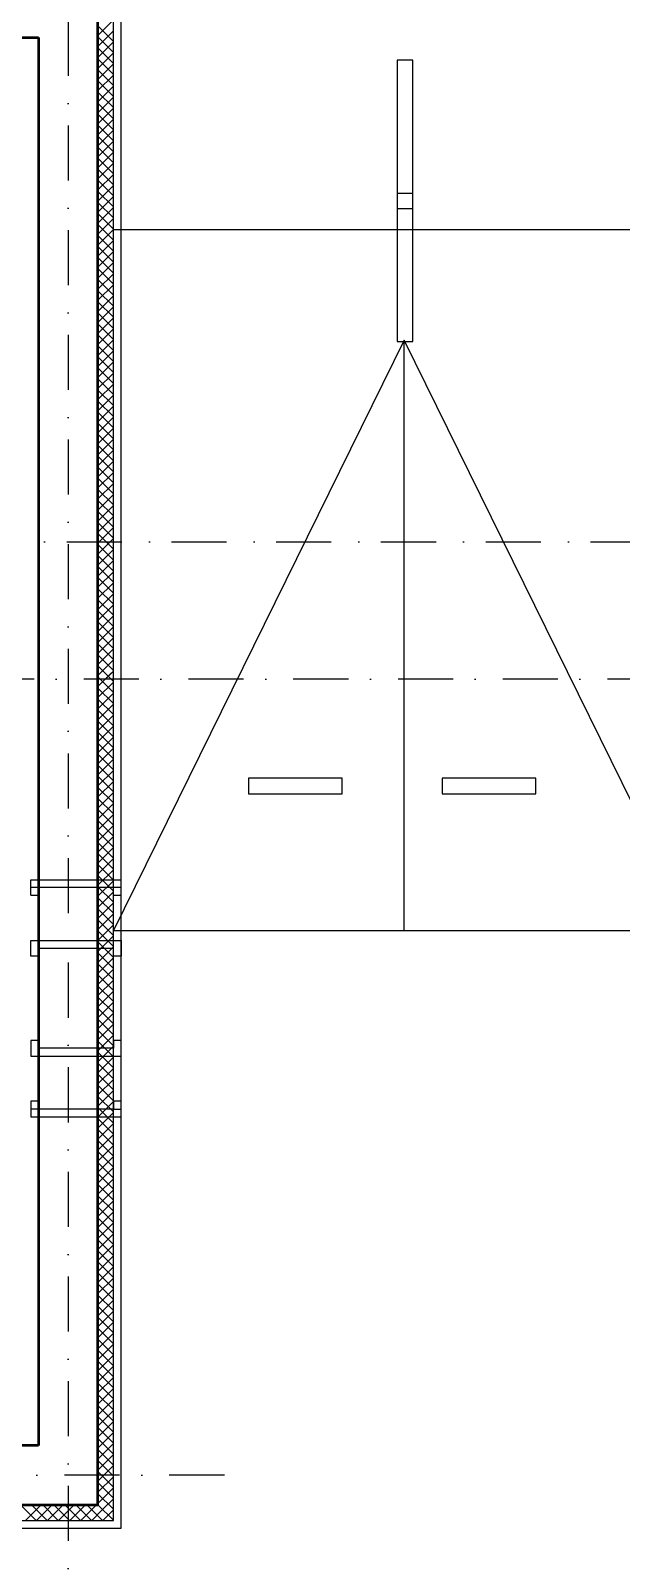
# Model space of a CAD drawing. Extents: x -1560602 to 321118, y -2308202 to -430103.
# Drawn here: x -1546119 to -1542339, y -2124734 to -2114920 of the extents above; entities that cross this region are included whole.
import ezdxf

# ---------------------------------------------------------------- set-up
doc = ezdxf.new("R2010")
doc.units = 0
doc.header["$MEASUREMENT"] = 0
doc.linetypes.add('Dot & Dashed', pattern=[670.277762, 352.777767, -176.388884, 0, -141.111112])
doc.linetypes.add('Штрихпунктирная', pattern=[0.670278, 0.352778, -0.176389, 0, -0.141111])
doc.layers.get('0').update_dxf_attribs({"color": 255, "linetype": 'CONTINUOUS'})
doc.layers.add('Оси', color=253, linetype='Dot & Dashed')
doc.layers.add('Утеплитель', color=6, linetype='CONTINUOUS')
doc.layers.add('СПДС_СИМВОЛЫ', color=6, linetype='CONTINUOUS', lineweight=25)
doc.layers.add('стены', color=5, linetype='CONTINUOUS', lineweight=50)

msp = doc.modelspace()

# ---------------------------------------------------------------- linework, layer by layer
at = {"color": 0, "ltscale": 100}
for p, q in [((-1545539.3, -2124514.8), (-1545539.3, -2112054.8)), ((-1545589.3, -2116194.8), (-1541869.3, -2116194.8)), ((-1543729.3, -2116902.4), (-1545589.3, -2120684.8)), ((-1543729.3, -2120684.8), (-1543729.3, -2116902.4)), ((-1541869.3, -2120684.8), (-1543729.3, -2116902.4)), ((-1546119.3, -2120459.8), (-1546119.3, -2120359.8)), ((-1546119.3, -2120359.8), (-1545539.3, -2120359.8)), ((-1545539.3, -2120409.8), (-1546119.3, -2120409.8)), ((-1546069.3, -2120459.8), (-1546069.3, -2120409.8)), ((-1545589.3, -2120459.8), (-1545589.3, -2120409.8)), ((-1545539.3, -2120459.8), (-1545539.3, -2120359.8)), ((-1546119.3, -2120459.8), (-1546069.3, -2120459.8)), ((-1545589.3, -2120459.8), (-1545539.3, -2120459.8)), ((-1545589.3, -2120684.8), (-1541769.3, -2120684.8)), ((-1546119.3, -2120849.8), (-1546119.3, -2120749.8)), ((-1546119.3, -2120749.8), (-1545539.3, -2120749.8)), ((-1545589.3, -2120799.8), (-1546069.3, -2120799.8)), ((-1546069.3, -2120799.8), (-1546069.3, -2120849.8)), ((-1545589.3, -2120849.8), (-1545589.3, -2120799.8)), ((-1545539.3, -2120749.8), (-1545539.3, -2120849.8)), ((-1546069.3, -2120849.8), (-1546119.3, -2120849.8)), ((-1545539.3, -2120849.8), (-1545589.3, -2120849.8)), ((-1546069.3, -2121389.8), (-1546119.3, -2121389.8)), ((-1546119.3, -2121389.8), (-1546119.3, -2121489.8)), ((-1546069.3, -2121439.8), (-1546069.3, -2121389.8)), ((-1545539.3, -2121389.8), (-1545589.3, -2121389.8)), ((-1545589.3, -2121389.8), (-1545589.3, -2121439.8)), ((-1545539.3, -2121489.8), (-1545539.3, -2121389.8)), ((-1546119.3, -2121489.8), (-1545539.3, -2121489.8)), ((-1545589.3, -2121439.8), (-1546069.3, -2121439.8)), ((-1546069.3, -2121779.8), (-1546119.3, -2121779.8)), ((-1546119.3, -2121779.8), (-1546119.3, -2121879.8)), ((-1546069.3, -2121829.8), (-1546069.3, -2121779.8)), ((-1545539.3, -2121779.8), (-1545589.3, -2121779.8)), ((-1545589.3, -2121779.8), (-1545589.3, -2121829.8)), ((-1545539.3, -2121879.9), (-1545539.3, -2121779.8)), ((-1546068.9, -2121829.8), (-1546119.3, -2121829.8)), ((-1546119.3, -2121879.8), (-1545539.3, -2121879.9)), ((-1545589.3, -2121829.8), (-1546069.3, -2121829.8)), ((-1545589.3, -2121829.8), (-1545539.3, -2121829.8)), ((-1552329.3, -2124514.8), (-1545539.3, -2124514.8))]:
    msp.add_line(p, q, dxfattribs=at)
at = {"layer": 'Оси', "color": 0, "linetype": 'Штрихпунктирная', "lineweight": -3, "ltscale": 1000}
for p, q in [((-1545879.3, -2109494.8), (-1545879.3, -2132549.8)), ((-1556614.6, -2118194.8), (-1502159.3, -2118194.8)), ((-1497159.3, -2119074.8), (-1556614.5, -2119074.8)), ((-1544879.3, -2124174.8), (-1556614.5, -2124174.8))]:
    msp.add_line(p, q, dxfattribs=at)
at = {"layer": 'СПДС_СИМВОЛЫ', "color": 0, "ltscale": 100}
for points in [[(-1543774.5, -2116059.3), (-1543674, -2116059.3), (-1543674, -2115109.3), (-1543774.5, -2115109.3), (-1543774.5, -2116059.3)], [(-1543774.5, -2116912.7), (-1543674, -2116912.7), (-1543674, -2115962.7), (-1543774.5, -2115962.7), (-1543774.5, -2116912.7)], [(-1544725.9, -2119809.2), (-1544125.9, -2119809.2), (-1544125.9, -2119708.6), (-1544725.9, -2119708.6), (-1544725.9, -2119809.2)], [(-1543486.4, -2119809.2), (-1542886.4, -2119809.2), (-1542886.4, -2119708.6), (-1543486.4, -2119708.6), (-1543486.4, -2119809.2)]]:
    msp.add_lwpolyline(points, dxfattribs=at)
at = {"layer": 'стены', "color": 0, "ltscale": 100}
for p, q in [((-1545689.3, -2114964.8), (-1545689.3, -2112274.8)), ((-1546459.3, -2114964.8), (-1546069.3, -2114964.8)), ((-1546069.3, -2114964.8), (-1546069.3, -2116444.8)), ((-1545689.3, -2116444.8), (-1545689.3, -2114964.8)), ((-1546069.3, -2116444.8), (-1546069.3, -2119034.8)), ((-1545689.3, -2119034.8), (-1545689.3, -2116444.8)), ((-1546069.3, -2119034.8), (-1546069.3, -2123984.8)), ((-1545689.3, -2124364.8), (-1545689.3, -2119034.8)), ((-1546069.3, -2123984.8), (-1551799.3, -2123984.8)), ((-1552179.3, -2124364.8), (-1545689.3, -2124364.8))]:
    msp.add_line(p, q, dxfattribs=at)
at = {"layer": 'Утеплитель', "color": 0, "ltscale": 100}
for p, q in [((-1545589.3, -2120734.8), (-1545589.3, -2112104.8)), ((-1545689.3, -2114950.9), (-1545589.3, -2114850.9)), ((-1545589.3, -2114989.1), (-1545689.3, -2114889.1)), ((-1545689.3, -2115021.6), (-1545589.3, -2114921.6)), ((-1545589.3, -2115059.8), (-1545689.3, -2114959.8)), ((-1545689.3, -2115092.3), (-1545589.3, -2114992.3)), ((-1545589.3, -2115130.5), (-1545689.3, -2115030.5)), ((-1545689.3, -2115163), (-1545589.3, -2115063)), ((-1545589.3, -2115201.2), (-1545689.3, -2115101.2)), ((-1545689.3, -2115233.7), (-1545589.3, -2115133.7)), ((-1545589.3, -2115271.9), (-1545689.3, -2115171.9)), ((-1545689.3, -2115304.4), (-1545589.3, -2115204.4)), ((-1545589.3, -2115342.6), (-1545689.3, -2115242.6)), ((-1545689.3, -2115375.2), (-1545589.3, -2115275.2)), ((-1545589.3, -2115413.3), (-1545689.3, -2115313.3)), ((-1545689.3, -2115445.9), (-1545589.3, -2115345.9)), ((-1545589.3, -2115484), (-1545689.3, -2115384)), ((-1545689.3, -2115516.6), (-1545589.3, -2115416.6)), ((-1545589.3, -2115554.7), (-1545689.3, -2115454.7)), ((-1545689.3, -2115587.3), (-1545589.3, -2115487.3)), ((-1545589.3, -2115625.5), (-1545689.3, -2115525.5)), ((-1545689.3, -2115658), (-1545589.3, -2115558)), ((-1545589.3, -2115696.2), (-1545689.3, -2115596.2)), ((-1545689.3, -2115728.7), (-1545589.3, -2115628.7)), ((-1545589.3, -2115766.9), (-1545689.3, -2115666.9)), ((-1545689.3, -2115799.4), (-1545589.3, -2115699.4)), ((-1545589.3, -2115837.6), (-1545689.3, -2115737.6)), ((-1545689.3, -2115870.1), (-1545589.3, -2115770.1)), ((-1545589.3, -2115908.3), (-1545689.3, -2115808.3)), ((-1545689.3, -2115940.8), (-1545589.3, -2115840.8)), ((-1545589.3, -2115979), (-1545689.3, -2115879)), ((-1545689.3, -2116011.5), (-1545589.3, -2115911.5)), ((-1545589.3, -2116049.7), (-1545689.3, -2115949.7)), ((-1545689.3, -2116082.3), (-1545589.3, -2115982.3)), ((-1545589.3, -2116120.4), (-1545689.3, -2116020.4)), ((-1545689.3, -2116153), (-1545589.3, -2116053)), ((-1545589.3, -2116191.1), (-1545689.3, -2116091.1)), ((-1545689.3, -2116223.7), (-1545589.3, -2116123.7)), ((-1545589.3, -2116261.9), (-1545689.3, -2116161.9)), ((-1545689.3, -2116294.4), (-1545589.3, -2116194.4)), ((-1545589.3, -2116332.6), (-1545689.3, -2116232.6)), ((-1545689.3, -2116365.1), (-1545589.3, -2116265.1)), ((-1545589.3, -2116403.3), (-1545689.3, -2116303.3)), ((-1545689.3, -2116435.8), (-1545589.3, -2116335.8)), ((-1545618.5, -2116444.8), (-1545689.3, -2116374)), ((-1545627.6, -2116444.8), (-1545589.3, -2116406.5)), ((-1545689.2, -2116444.8), (-1545689.3, -2116444.7)), ((-1545689.3, -2116506.5), (-1545627.6, -2116444.8)), ((-1545689.3, -2116577.2), (-1545589.3, -2116477.2)), ((-1545589.3, -2116544.7), (-1545689.2, -2116444.8)), ((-1545589.3, -2116474), (-1545618.5, -2116444.8)), ((-1545589.3, -2116615.4), (-1545689.3, -2116515.4)), ((-1545689.3, -2116647.9), (-1545589.3, -2116547.9)), ((-1545589.3, -2116686.1), (-1545689.3, -2116586.1)), ((-1545689.3, -2116718.7), (-1545589.3, -2116618.7)), ((-1545589.3, -2116756.8), (-1545689.3, -2116656.8)), ((-1545689.3, -2116789.4), (-1545589.3, -2116689.4)), ((-1545589.3, -2116827.5), (-1545689.3, -2116727.5)), ((-1545689.3, -2116860.1), (-1545589.3, -2116760.1)), ((-1545589.3, -2116898.3), (-1545689.3, -2116798.3)), ((-1545689.3, -2116930.8), (-1545589.3, -2116830.8)), ((-1545589.3, -2116969), (-1545689.3, -2116869)), ((-1545689.3, -2117001.5), (-1545589.3, -2116901.5)), ((-1545589.3, -2117039.7), (-1545689.3, -2116939.7)), ((-1545689.3, -2117072.2), (-1545589.3, -2116972.2)), ((-1545589.3, -2117110.4), (-1545689.3, -2117010.4)), ((-1545689.3, -2117142.9), (-1545589.3, -2117042.9)), ((-1545589.3, -2117181.1), (-1545689.3, -2117081.1)), ((-1545689.3, -2117213.6), (-1545589.3, -2117113.6)), ((-1545589.3, -2117251.8), (-1545689.3, -2117151.8)), ((-1545689.3, -2117284.3), (-1545589.3, -2117184.3)), ((-1545589.3, -2117322.5), (-1545689.3, -2117222.5)), ((-1545689.3, -2117355.1), (-1545589.3, -2117255.1)), ((-1545589.3, -2117393.2), (-1545689.3, -2117293.2)), ((-1545689.3, -2117425.8), (-1545589.3, -2117325.8)), ((-1545589.3, -2117463.9), (-1545689.3, -2117363.9)), ((-1545689.3, -2117496.5), (-1545589.3, -2117396.5)), ((-1545589.3, -2117534.6), (-1545689.3, -2117434.6)), ((-1545689.3, -2117567.2), (-1545589.3, -2117467.2)), ((-1545589.3, -2117605.4), (-1545689.3, -2117505.4)), ((-1545689.3, -2117637.9), (-1545589.3, -2117537.9)), ((-1545589.3, -2117676.1), (-1545689.3, -2117576.1)), ((-1545689.3, -2117708.6), (-1545589.3, -2117608.6)), ((-1545589.3, -2117746.8), (-1545689.3, -2117646.8)), ((-1545689.3, -2117779.3), (-1545589.3, -2117679.3)), ((-1545589.3, -2117817.5), (-1545689.3, -2117717.5)), ((-1545689.3, -2117850), (-1545589.3, -2117750)), ((-1545589.3, -2117888.2), (-1545689.3, -2117788.2)), ((-1545689.3, -2117920.7), (-1545589.3, -2117820.7)), ((-1545589.3, -2117958.9), (-1545689.3, -2117858.9)), ((-1545689.3, -2117991.4), (-1545589.3, -2117891.4)), ((-1545589.3, -2118029.6), (-1545689.3, -2117929.6)), ((-1545689.3, -2118062.2), (-1545589.3, -2117962.2)), ((-1545589.3, -2118100.3), (-1545689.3, -2118000.3)), ((-1545689.3, -2118132.9), (-1545589.3, -2118032.9)), ((-1545589.3, -2118171), (-1545689.3, -2118071)), ((-1545689.3, -2118203.6), (-1545589.3, -2118103.6)), ((-1545589.3, -2118241.8), (-1545689.3, -2118141.8)), ((-1545689.3, -2118274.3), (-1545589.3, -2118174.3)), ((-1545589.3, -2118312.5), (-1545689.3, -2118212.5)), ((-1545689.3, -2118345), (-1545589.3, -2118245)), ((-1545589.3, -2118383.2), (-1545689.3, -2118283.2)), ((-1545689.3, -2118415.7), (-1545589.3, -2118315.7)), ((-1545589.3, -2118453.9), (-1545689.3, -2118353.9)), ((-1545689.3, -2118486.4), (-1545589.3, -2118386.4)), ((-1545589.3, -2118524.6), (-1545689.3, -2118424.6)), ((-1545689.3, -2118557.1), (-1545589.3, -2118457.1)), ((-1545589.3, -2118595.3), (-1545689.3, -2118495.3)), ((-1545689.3, -2118627.8), (-1545589.3, -2118527.8)), ((-1545589.3, -2118666), (-1545689.3, -2118566)), ((-1545689.3, -2118698.6), (-1545589.3, -2118598.6)), ((-1545589.3, -2118736.7), (-1545689.3, -2118636.7)), ((-1545689.3, -2118769.3), (-1545589.3, -2118669.3)), ((-1545589.3, -2118807.4), (-1545689.3, -2118707.4)), ((-1545689.3, -2118840), (-1545589.3, -2118740)), ((-1545589.3, -2118878.2), (-1545689.3, -2118778.2)), ((-1545689.3, -2118910.7), (-1545589.3, -2118810.7)), ((-1545589.3, -2118948.9), (-1545689.3, -2118848.9)), ((-1545689.3, -2118981.4), (-1545589.3, -2118881.4)), ((-1545589.3, -2119019.6), (-1545689.3, -2118919.6)), ((-1545689.3, -2119052.1), (-1545589.3, -2118952.1)), ((-1545589.3, -2119090.3), (-1545689.3, -2118990.3)), ((-1545689.3, -2119122.8), (-1545589.3, -2119022.8)), ((-1545689.3, -2119052.1), (-1545672, -2119034.8)), ((-1545689.3, -2119122.8), (-1545601.3, -2119034.8)), ((-1545589.3, -2119090.3), (-1545644.8, -2119034.8)), ((-1545589.3, -2124464.8), (-1545589.3, -2119034.8)), ((-1545589.3, -2119161), (-1545689.3, -2119061)), ((-1545589.3, -2119161), (-1545689.3, -2119061)), ((-1545689.3, -2119193.5), (-1545589.3, -2119093.5)), ((-1545689.3, -2119193.5), (-1545589.3, -2119093.5)), ((-1545589.3, -2119231.7), (-1545689.3, -2119131.7)), ((-1545589.3, -2119231.7), (-1545689.3, -2119131.7)), ((-1545689.3, -2119264.2), (-1545589.3, -2119164.2)), ((-1545689.3, -2119264.2), (-1545589.3, -2119164.2)), ((-1545589.3, -2119302.4), (-1545689.3, -2119202.4)), ((-1545589.3, -2119302.4), (-1545689.3, -2119202.4)), ((-1545689.3, -2119335), (-1545589.3, -2119235)), ((-1545689.3, -2119335), (-1545589.3, -2119235)), ((-1545589.3, -2119373.1), (-1545689.3, -2119273.1)), ((-1545589.3, -2119373.1), (-1545689.3, -2119273.1)), ((-1545689.3, -2119405.7), (-1545589.3, -2119305.7)), ((-1545689.3, -2119405.7), (-1545589.3, -2119305.7)), ((-1545589.3, -2119443.8), (-1545689.3, -2119343.8)), ((-1545589.3, -2119443.8), (-1545689.3, -2119343.8)), ((-1545689.3, -2119476.4), (-1545589.3, -2119376.4)), ((-1545689.3, -2119476.4), (-1545589.3, -2119376.4)), ((-1545589.3, -2119514.5), (-1545689.3, -2119414.5)), ((-1545589.3, -2119514.5), (-1545689.3, -2119414.5)), ((-1545689.3, -2119547.1), (-1545589.3, -2119447.1)), ((-1545689.3, -2119547.1), (-1545589.3, -2119447.1)), ((-1545589.3, -2119585.3), (-1545689.3, -2119485.3)), ((-1545589.3, -2119585.3), (-1545689.3, -2119485.3)), ((-1545689.3, -2119617.8), (-1545589.3, -2119517.8)), ((-1545689.3, -2119617.8), (-1545589.3, -2119517.8)), ((-1545589.3, -2119656), (-1545689.3, -2119556)), ((-1545589.3, -2119656), (-1545689.3, -2119556)), ((-1545689.3, -2119688.5), (-1545589.3, -2119588.5)), ((-1545689.3, -2119688.5), (-1545589.3, -2119588.5)), ((-1545589.3, -2119726.7), (-1545689.3, -2119626.7)), ((-1545589.3, -2119726.7), (-1545689.3, -2119626.7)), ((-1545689.3, -2119759.2), (-1545589.3, -2119659.2)), ((-1545689.3, -2119759.2), (-1545589.3, -2119659.2)), ((-1545589.3, -2119797.4), (-1545689.3, -2119697.4)), ((-1545589.3, -2119797.4), (-1545689.3, -2119697.4)), ((-1545689.3, -2119829.9), (-1545589.3, -2119729.9)), ((-1545689.3, -2119829.9), (-1545589.3, -2119729.9)), ((-1545589.3, -2119868.1), (-1545689.3, -2119768.1)), ((-1545589.3, -2119868.1), (-1545689.3, -2119768.1)), ((-1545689.3, -2119900.6), (-1545589.3, -2119800.6)), ((-1545689.3, -2119900.6), (-1545589.3, -2119800.6)), ((-1545589.3, -2119938.8), (-1545689.3, -2119838.8)), ((-1545589.3, -2119938.8), (-1545689.3, -2119838.8)), ((-1545689.3, -2119971.3), (-1545589.3, -2119871.3)), ((-1545689.3, -2119971.3), (-1545589.3, -2119871.3)), ((-1545589.3, -2120009.5), (-1545689.3, -2119909.5)), ((-1545589.3, -2120009.5), (-1545689.3, -2119909.5)), ((-1545689.3, -2120042.1), (-1545589.3, -2119942.1)), ((-1545689.3, -2120042.1), (-1545589.3, -2119942.1)), ((-1545589.3, -2120080.2), (-1545689.3, -2119980.2)), ((-1545589.3, -2120080.2), (-1545689.3, -2119980.2)), ((-1545689.3, -2120112.8), (-1545589.3, -2120012.8)), ((-1545689.3, -2120112.8), (-1545589.3, -2120012.8)), ((-1545589.3, -2120150.9), (-1545689.3, -2120050.9)), ((-1545589.3, -2120150.9), (-1545689.3, -2120050.9)), ((-1545689.3, -2120183.5), (-1545589.3, -2120083.5)), ((-1545689.3, -2120183.5), (-1545589.3, -2120083.5)), ((-1545589.3, -2120221.7), (-1545689.3, -2120121.7)), ((-1545589.3, -2120221.7), (-1545689.3, -2120121.7)), ((-1545689.3, -2120254.2), (-1545589.3, -2120154.2)), ((-1545689.3, -2120254.2), (-1545589.3, -2120154.2)), ((-1545589.3, -2120292.4), (-1545689.3, -2120192.4)), ((-1545589.3, -2120292.4), (-1545689.3, -2120192.4)), ((-1545689.3, -2120324.9), (-1545589.3, -2120224.9)), ((-1545689.3, -2120324.9), (-1545589.3, -2120224.9)), ((-1545589.3, -2120363.1), (-1545689.3, -2120263.1)), ((-1545589.3, -2120363.1), (-1545689.3, -2120263.1)), ((-1545689.3, -2120395.6), (-1545589.3, -2120295.6)), ((-1545689.3, -2120395.6), (-1545589.3, -2120295.6)), ((-1545589.3, -2120433.8), (-1545689.3, -2120333.8)), ((-1545589.3, -2120433.8), (-1545689.3, -2120333.8)), ((-1545689.3, -2120466.3), (-1545589.3, -2120366.3)), ((-1545689.3, -2120466.3), (-1545589.3, -2120366.3)), ((-1545589.3, -2120504.5), (-1545689.3, -2120404.5)), ((-1545589.3, -2120504.5), (-1545689.3, -2120404.5)), ((-1545689.3, -2120537), (-1545589.3, -2120437)), ((-1545689.3, -2120537), (-1545589.3, -2120437)), ((-1545589.3, -2120575.2), (-1545689.3, -2120475.2)), ((-1545589.3, -2120575.2), (-1545689.3, -2120475.2)), ((-1545689.3, -2120607.7), (-1545589.3, -2120507.7)), ((-1545689.3, -2120607.7), (-1545589.3, -2120507.7)), ((-1545589.3, -2120645.9), (-1545689.3, -2120545.9)), ((-1545589.3, -2120645.9), (-1545689.3, -2120545.9)), ((-1545689.3, -2120678.5), (-1545589.3, -2120578.5)), ((-1545689.3, -2120678.5), (-1545589.3, -2120578.5)), ((-1545589.3, -2120716.6), (-1545689.3, -2120616.6)), ((-1545589.3, -2120716.6), (-1545689.3, -2120616.6)), ((-1545689.3, -2120749.2), (-1545589.3, -2120649.2)), ((-1545641.9, -2120734.8), (-1545689.3, -2120687.3)), ((-1545589.3, -2120787.3), (-1545689.3, -2120687.3)), ((-1545689.3, -2120819.9), (-1545589.3, -2120719.9)), ((-1545674.9, -2120734.8), (-1545589.3, -2120649.2)), ((-1545604.2, -2120734.8), (-1545589.3, -2120719.9)), ((-1545589.3, -2120858.1), (-1545689.3, -2120758.1)), ((-1545689.3, -2120890.6), (-1545589.3, -2120790.6)), ((-1545589.3, -2120928.8), (-1545689.3, -2120828.8)), ((-1545689.3, -2120961.3), (-1545589.3, -2120861.3)), ((-1545589.3, -2120999.5), (-1545689.3, -2120899.5)), ((-1545689.3, -2121032), (-1545589.3, -2120932)), ((-1545589.3, -2121070.2), (-1545689.3, -2120970.2)), ((-1545689.3, -2121102.7), (-1545589.3, -2121002.7)), ((-1545589.3, -2121140.9), (-1545689.3, -2121040.9)), ((-1545689.3, -2121173.4), (-1545589.3, -2121073.4)), ((-1545589.3, -2121211.6), (-1545689.3, -2121111.6)), ((-1545689.3, -2121244.1), (-1545589.3, -2121144.1)), ((-1545589.3, -2121282.3), (-1545689.3, -2121182.3)), ((-1545689.3, -2121314.9), (-1545589.3, -2121214.9)), ((-1545589.3, -2121353), (-1545689.3, -2121253)), ((-1545689.3, -2121385.6), (-1545589.3, -2121285.6)), ((-1545589.3, -2121423.7), (-1545689.3, -2121323.7)), ((-1545689.3, -2121456.3), (-1545589.3, -2121356.3)), ((-1545589.3, -2121494.4), (-1545689.3, -2121394.4)), ((-1545689.3, -2121527), (-1545589.3, -2121427)), ((-1545589.3, -2121565.2), (-1545689.3, -2121465.2)), ((-1545689.3, -2121597.7), (-1545589.3, -2121497.7)), ((-1545589.3, -2121635.9), (-1545689.3, -2121535.9)), ((-1545689.3, -2121668.4), (-1545589.3, -2121568.4)), ((-1545589.3, -2121706.6), (-1545689.3, -2121606.6)), ((-1545689.3, -2121739.1), (-1545589.3, -2121639.1)), ((-1545589.3, -2121777.3), (-1545689.3, -2121677.3)), ((-1545689.3, -2121809.8), (-1545589.3, -2121709.8)), ((-1545589.3, -2121848), (-1545689.3, -2121748)), ((-1545689.3, -2121880.5), (-1545589.3, -2121780.5)), ((-1545589.3, -2121918.7), (-1545689.3, -2121818.7)), ((-1545689.3, -2121951.2), (-1545589.3, -2121851.2)), ((-1545589.3, -2121989.4), (-1545689.3, -2121889.4)), ((-1545689.3, -2122022), (-1545589.3, -2121922)), ((-1545589.3, -2122060.1), (-1545689.3, -2121960.1)), ((-1545689.3, -2122092.7), (-1545589.3, -2121992.7)), ((-1545589.3, -2122130.8), (-1545689.3, -2122030.8)), ((-1545689.3, -2122163.4), (-1545589.3, -2122063.4)), ((-1545589.3, -2122201.6), (-1545689.3, -2122101.6)), ((-1545689.3, -2122234.1), (-1545589.3, -2122134.1)), ((-1545589.3, -2122272.3), (-1545689.3, -2122172.3)), ((-1545689.3, -2122304.8), (-1545589.3, -2122204.8)), ((-1545589.3, -2122343), (-1545689.3, -2122243)), ((-1545689.3, -2122375.5), (-1545589.3, -2122275.5)), ((-1545589.3, -2122413.7), (-1545689.3, -2122313.7)), ((-1545689.3, -2122446.2), (-1545589.3, -2122346.2)), ((-1545589.3, -2122484.4), (-1545689.3, -2122384.4)), ((-1545689.3, -2122516.9), (-1545589.3, -2122416.9)), ((-1545589.3, -2122555.1), (-1545689.3, -2122455.1)), ((-1545689.3, -2122587.6), (-1545589.3, -2122487.6)), ((-1545589.3, -2122625.8), (-1545689.3, -2122525.8)), ((-1545689.3, -2122658.4), (-1545589.3, -2122558.4)), ((-1545589.3, -2122696.5), (-1545689.3, -2122596.5)), ((-1545689.3, -2122729.1), (-1545589.3, -2122629.1)), ((-1545589.3, -2122767.2), (-1545689.3, -2122667.2)), ((-1545689.3, -2122799.8), (-1545589.3, -2122699.8)), ((-1545589.3, -2122837.9), (-1545689.3, -2122737.9)), ((-1545689.3, -2122870.5), (-1545589.3, -2122770.5)), ((-1545589.3, -2122908.7), (-1545689.3, -2122808.7)), ((-1545689.3, -2122941.2), (-1545589.3, -2122841.2)), ((-1545589.3, -2122979.4), (-1545689.3, -2122879.4)), ((-1545689.3, -2123011.9), (-1545589.3, -2122911.9)), ((-1545589.3, -2123050.1), (-1545689.3, -2122950.1)), ((-1545689.3, -2123082.6), (-1545589.3, -2122982.6)), ((-1545589.3, -2123120.8), (-1545689.3, -2123020.8)), ((-1545689.3, -2123153.3), (-1545589.3, -2123053.3)), ((-1545589.3, -2123191.5), (-1545689.3, -2123091.5)), ((-1545689.3, -2123224), (-1545589.3, -2123124)), ((-1545589.3, -2123262.2), (-1545689.3, -2123162.2)), ((-1545689.3, -2123294.7), (-1545589.3, -2123194.7)), ((-1545589.3, -2123332.9), (-1545689.3, -2123232.9)), ((-1545689.3, -2123365.5), (-1545589.3, -2123265.5)), ((-1545589.3, -2123403.6), (-1545689.3, -2123303.6)), ((-1545689.3, -2123436.2), (-1545589.3, -2123336.2)), ((-1545589.3, -2123474.3), (-1545689.3, -2123374.3)), ((-1545689.3, -2123506.9), (-1545589.3, -2123406.9)), ((-1545589.3, -2123545.1), (-1545689.3, -2123445.1)), ((-1545689.3, -2123577.6), (-1545589.3, -2123477.6)), ((-1545589.3, -2123615.8), (-1545689.3, -2123515.8)), ((-1545689.3, -2123648.3), (-1545589.3, -2123548.3)), ((-1545589.3, -2123686.5), (-1545689.3, -2123586.5)), ((-1545689.3, -2123719), (-1545589.3, -2123619)), ((-1545589.3, -2123757.2), (-1545689.3, -2123657.2)), ((-1545689.3, -2123789.7), (-1545589.3, -2123689.7)), ((-1545589.3, -2123827.9), (-1545689.3, -2123727.9)), ((-1545689.3, -2123860.4), (-1545589.3, -2123760.4)), ((-1545589.3, -2123898.6), (-1545689.3, -2123798.6)), ((-1545689.3, -2123931.1), (-1545589.3, -2123831.1)), ((-1545589.3, -2123969.3), (-1545689.3, -2123869.3)), ((-1545689.3, -2124001.9), (-1545589.3, -2123901.9)), ((-1545589.3, -2124040), (-1545689.3, -2123940)), ((-1545689.3, -2124072.6), (-1545589.3, -2123972.6)), ((-1545589.3, -2124110.7), (-1545689.3, -2124010.7)), ((-1545689.3, -2124143.3), (-1545589.3, -2124043.3)), ((-1545589.3, -2124181.5), (-1545689.3, -2124081.5)), ((-1545689.3, -2124214), (-1545589.3, -2124114)), ((-1545589.3, -2124252.2), (-1545689.3, -2124152.2)), ((-1545689.3, -2124284.7), (-1545589.3, -2124184.7)), ((-1545589.3, -2124322.9), (-1545689.3, -2124222.9)), ((-1545689.3, -2124355.4), (-1545589.3, -2124255.4)), ((-1545589.3, -2124393.6), (-1545689.3, -2124293.6)), ((-1545658.7, -2124395.5), (-1545589.3, -2124326.1)), ((-1546083.8, -2124464.8), (-1546183.8, -2124364.8)), ((-1546152.3, -2124464.8), (-1546052.3, -2124364.8)), ((-1546013.1, -2124464.8), (-1546113.1, -2124364.8)), ((-1546081.5, -2124464.8), (-1545981.5, -2124364.8)), ((-1545942.4, -2124464.8), (-1546042.4, -2124364.8)), ((-1546010.8, -2124464.8), (-1545910.8, -2124364.8)), ((-1545871.7, -2124464.8), (-1545971.7, -2124364.8)), ((-1545940.1, -2124464.8), (-1545840.1, -2124364.8)), ((-1545800.9, -2124464.8), (-1545900.9, -2124364.8)), ((-1545869.4, -2124464.8), (-1545769.4, -2124364.8)), ((-1545730.2, -2124464.8), (-1545830.2, -2124364.8)), ((-1545798.7, -2124464.8), (-1545698.7, -2124364.8)), ((-1545659.5, -2124464.8), (-1545759.5, -2124364.8)), ((-1545728, -2124464.8), (-1545658.7, -2124395.5)), ((-1545589.3, -2124464.3), (-1545689.3, -2124364.3)), ((-1545657.3, -2124464.8), (-1545623.3, -2124430.8)), ((-1545623.3, -2124430.8), (-1545589.3, -2124396.8)), ((-1552279.3, -2124464.8), (-1545589.3, -2124464.8))]:
    msp.add_line(p, q, dxfattribs=at)

doc.saveas('drawing.dxf')
